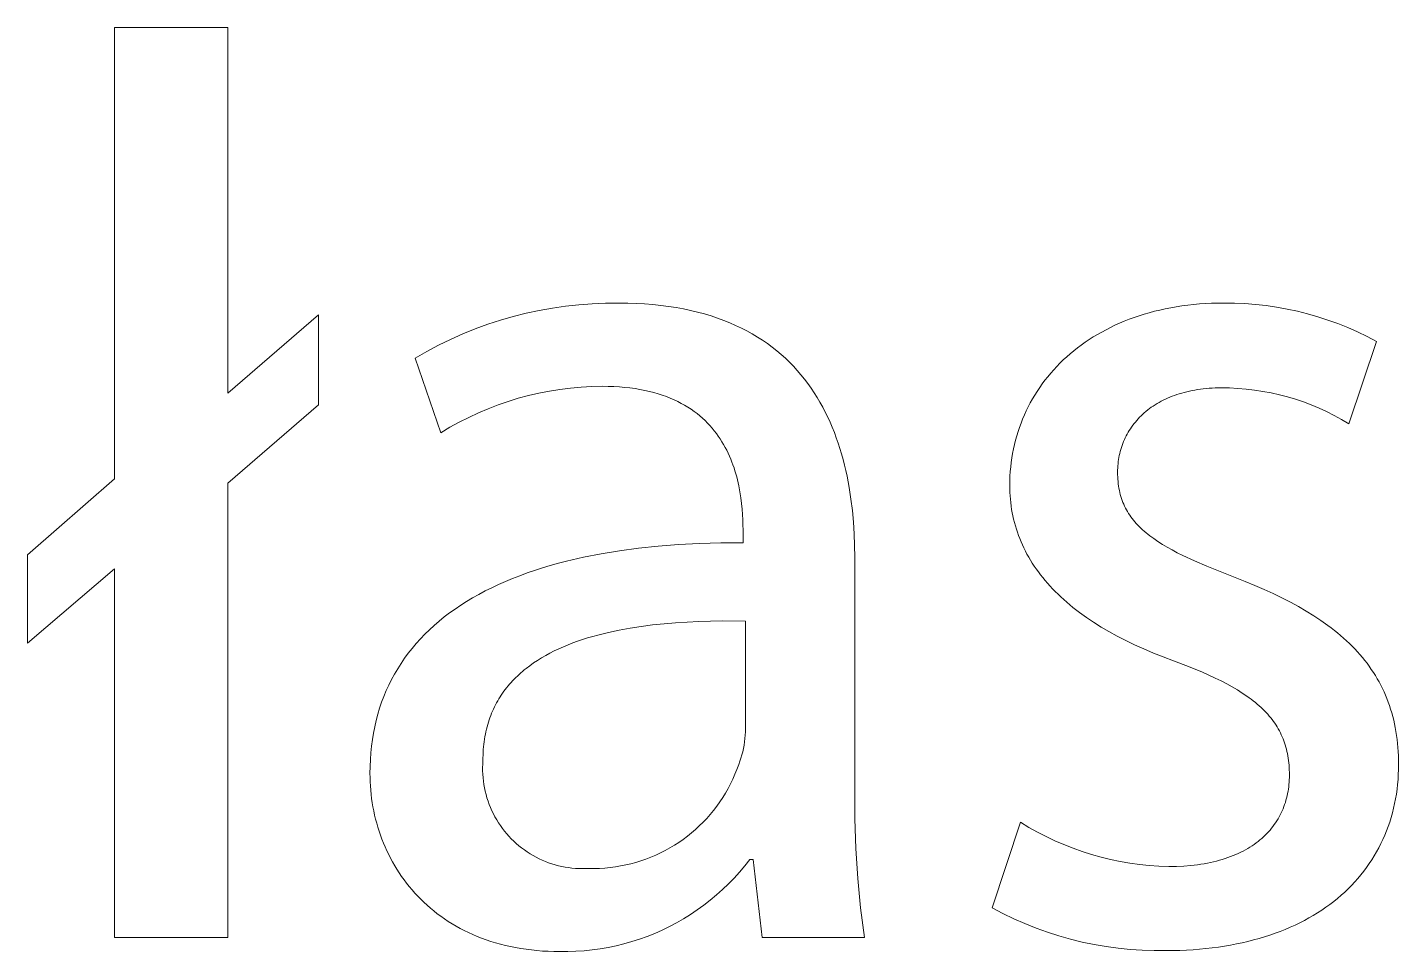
# Model space of a CAD drawing. Header units: millimetres. Extents: x -962 to 3068, y -237 to 2578.
# Drawn here: x 2432.12 to 2475.28, y -170.23 to -141.14 of the extents above; entities that cross this region are included whole.
import ezdxf

# ---------------------------------------------------------------- set-up
doc = ezdxf.new("R2010")
doc.units = ezdxf.units.MM
doc.header["$MEASUREMENT"] = 0
doc.layers.add('Domyślny', color=7, linetype='Continuous', true_color=0x000000)

msp = doc.modelspace()

# ---------------------------------------------------------------- linework, layer by layer
at = {"layer": 'Domyślny', "color": 18, "lineweight": 15, "true_color": 0x000000}
for p, q in [((2434.854, -155.349), (2434.854, -141.136)), ((2434.854, -141.136), (2438.424, -141.136)), ((2438.424, -141.136), (2438.424, -152.651)), ((2438.424, -152.651), (2441.282, -150.182)), ((2441.282, -150.182), (2441.282, -153.014)), ((2447.408, -150.235), (2447.816, -150.133)), ((2447.816, -150.133), (2448.227, -150.044)), ((2448.227, -150.044), (2448.641, -149.97)), ((2448.641, -149.97), (2449.057, -149.911)), ((2449.057, -149.911), (2449.475, -149.865)), ((2449.475, -149.865), (2449.895, -149.835)), ((2449.895, -149.835), (2450.315, -149.819)), ((2450.315, -149.819), (2450.736, -149.817)), ((2450.736, -149.817), (2451.012, -149.82)), ((2451.012, -149.82), (2451.281, -149.829)), ((2451.281, -149.829), (2451.545, -149.843)), ((2451.545, -149.843), (2451.801, -149.864)), ((2451.801, -149.864), (2452.052, -149.89)), ((2452.052, -149.89), (2452.296, -149.921)), ((2452.296, -149.921), (2452.534, -149.958)), ((2452.534, -149.958), (2452.766, -150)), ((2452.766, -150), (2452.991, -150.047)), ((2452.991, -150.047), (2453.211, -150.1)), ((2453.211, -150.1), (2453.425, -150.157)), ((2453.425, -150.157), (2453.634, -150.219)), ((2467.106, -150.215), (2467.266, -150.165)), ((2467.266, -150.165), (2467.428, -150.118)), ((2467.428, -150.118), (2467.593, -150.074)), ((2467.593, -150.074), (2467.76, -150.033)), ((2467.76, -150.033), (2467.931, -149.996)), ((2467.931, -149.996), (2468.103, -149.962)), ((2468.103, -149.962), (2468.279, -149.931)), ((2468.279, -149.931), (2468.457, -149.904)), ((2468.457, -149.904), (2468.638, -149.88)), ((2468.638, -149.88), (2468.821, -149.86)), ((2468.821, -149.86), (2469.006, -149.843)), ((2469.006, -149.843), (2469.195, -149.83)), ((2469.195, -149.83), (2469.385, -149.82)), ((2469.385, -149.82), (2469.579, -149.815)), ((2469.579, -149.815), (2469.774, -149.813)), ((2469.774, -149.813), (2470.108, -149.816)), ((2470.108, -149.816), (2470.442, -149.831)), ((2470.442, -149.831), (2470.774, -149.857)), ((2470.774, -149.857), (2471.106, -149.894)), ((2471.106, -149.894), (2471.437, -149.942)), ((2471.437, -149.942), (2471.765, -150.001)), ((2471.765, -150.001), (2472.091, -150.072)), ((2472.091, -150.072), (2472.415, -150.153)), ((2472.415, -150.153), (2472.736, -150.245)), ((2445.819, -150.785), (2446.209, -150.627)), ((2446.209, -150.627), (2446.604, -150.482)), ((2446.604, -150.482), (2447.004, -150.352)), ((2447.004, -150.352), (2447.408, -150.235)), ((2453.634, -150.219), (2453.836, -150.286)), ((2453.836, -150.286), (2454.033, -150.358)), ((2454.033, -150.358), (2454.224, -150.435)), ((2454.224, -150.435), (2454.409, -150.516)), ((2454.409, -150.516), (2454.59, -150.601)), ((2454.59, -150.601), (2454.764, -150.691)), ((2466.068, -150.652), (2466.208, -150.581)), ((2466.208, -150.581), (2466.35, -150.513)), ((2466.35, -150.513), (2466.496, -150.447)), ((2466.496, -150.447), (2466.644, -150.385)), ((2466.644, -150.385), (2466.796, -150.325)), ((2466.796, -150.325), (2466.95, -150.269)), ((2466.95, -150.269), (2467.106, -150.215)), ((2472.736, -150.245), (2473.053, -150.348)), ((2473.053, -150.348), (2473.367, -150.462)), ((2473.367, -150.462), (2473.677, -150.586)), ((2473.677, -150.586), (2473.983, -150.721)), ((2445.057, -151.14), (2445.435, -150.956)), ((2445.435, -150.956), (2445.819, -150.785)), ((2454.764, -150.691), (2454.934, -150.785)), ((2454.934, -150.785), (2455.098, -150.883)), ((2455.098, -150.883), (2455.257, -150.985)), ((2455.257, -150.985), (2455.41, -151.091)), ((2465.29, -151.135), (2465.412, -151.048)), ((2465.412, -151.048), (2465.537, -150.963)), ((2465.537, -150.963), (2465.666, -150.882)), ((2465.666, -150.882), (2465.797, -150.802)), ((2465.797, -150.802), (2465.931, -150.726)), ((2465.931, -150.726), (2466.068, -150.652)), ((2474.579, -151.021), (2473.707, -153.611)), ((2473.983, -150.721), (2474.283, -150.866)), ((2474.283, -150.866), (2474.579, -151.021)), ((2444.321, -151.548), (2444.685, -151.338)), ((2444.685, -151.338), (2445.057, -151.14)), ((2455.41, -151.091), (2455.559, -151.201)), ((2455.559, -151.201), (2455.703, -151.314)), ((2455.703, -151.314), (2455.842, -151.432)), ((2455.842, -151.432), (2455.976, -151.553)), ((2464.831, -151.507), (2464.941, -151.411)), ((2464.941, -151.411), (2465.054, -151.316)), ((2465.054, -151.316), (2465.17, -151.224)), ((2465.17, -151.224), (2465.29, -151.135)), ((2445.126, -153.897), (2444.321, -151.548)), ((2455.976, -151.553), (2456.105, -151.677)), ((2456.105, -151.677), (2456.229, -151.805)), ((2456.229, -151.805), (2456.349, -151.935)), ((2464.326, -152.024), (2464.421, -151.916)), ((2464.421, -151.916), (2464.518, -151.811)), ((2464.518, -151.811), (2464.619, -151.707)), ((2464.619, -151.707), (2464.723, -151.606)), ((2464.723, -151.606), (2464.831, -151.507)), ((2456.349, -151.935), (2456.464, -152.069)), ((2456.464, -152.069), (2456.575, -152.207)), ((2456.575, -152.207), (2456.681, -152.347)), ((2456.681, -152.347), (2456.783, -152.49)), ((2464.061, -152.359), (2464.146, -152.246)), ((2464.146, -152.246), (2464.235, -152.134)), ((2464.235, -152.134), (2464.326, -152.024)), ((2447.891, -152.726), (2447.568, -152.813)), ((2448.218, -152.65), (2447.891, -152.726)), ((2448.546, -152.585), (2448.218, -152.65)), ((2448.877, -152.532), (2448.546, -152.585)), ((2449.21, -152.49), (2448.877, -152.532)), ((2449.543, -152.46), (2449.21, -152.49)), ((2449.878, -152.441), (2449.543, -152.46)), ((2450.213, -152.434), (2449.878, -152.441)), ((2450.397, -152.436), (2450.213, -152.434)), ((2450.576, -152.442), (2450.397, -152.436)), ((2450.75, -152.453), (2450.576, -152.442)), ((2450.919, -152.467), (2450.75, -152.453)), ((2451.083, -152.485), (2450.919, -152.467)), ((2451.243, -152.507), (2451.083, -152.485)), ((2451.397, -152.533), (2451.243, -152.507)), ((2451.547, -152.562), (2451.397, -152.533)), ((2451.693, -152.595), (2451.547, -152.562)), ((2451.833, -152.631), (2451.693, -152.595)), ((2451.97, -152.671), (2451.833, -152.631)), ((2452.101, -152.713), (2451.97, -152.671)), ((2452.229, -152.759), (2452.101, -152.713)), ((2452.352, -152.808), (2452.229, -152.759)), ((2456.783, -152.49), (2456.881, -152.635)), ((2456.881, -152.635), (2456.974, -152.784)), ((2456.974, -152.784), (2457.064, -152.935)), ((2463.754, -152.833), (2463.826, -152.712)), ((2463.826, -152.712), (2463.901, -152.593)), ((2463.901, -152.593), (2463.98, -152.475)), ((2463.98, -152.475), (2464.061, -152.359)), ((2468.074, -152.778), (2468.004, -152.808)), ((2468.147, -152.749), (2468.074, -152.778)), ((2468.22, -152.721), (2468.147, -152.749)), ((2468.295, -152.695), (2468.22, -152.721)), ((2468.372, -152.67), (2468.295, -152.695)), ((2468.45, -152.647), (2468.372, -152.67)), ((2468.53, -152.625), (2468.45, -152.647)), ((2468.61, -152.605), (2468.53, -152.625)), ((2468.693, -152.586), (2468.61, -152.605)), ((2468.777, -152.568), (2468.693, -152.586)), ((2468.862, -152.553), (2468.777, -152.568)), ((2468.949, -152.538), (2468.862, -152.553)), ((2469.037, -152.526), (2468.949, -152.538)), ((2469.127, -152.515), (2469.037, -152.526)), ((2469.218, -152.505), (2469.127, -152.515)), ((2469.31, -152.497), (2469.218, -152.505)), ((2469.404, -152.491), (2469.31, -152.497)), ((2469.499, -152.487), (2469.404, -152.491)), ((2469.596, -152.484), (2469.499, -152.487)), ((2469.694, -152.484), (2469.596, -152.484)), ((2469.958, -152.487), (2469.694, -152.484)), ((2470.221, -152.5), (2469.958, -152.487)), ((2470.484, -152.522), (2470.221, -152.5)), ((2470.746, -152.553), (2470.484, -152.522)), ((2471.007, -152.593), (2470.746, -152.553)), ((2471.266, -152.642), (2471.007, -152.593)), ((2471.524, -152.7), (2471.266, -152.642)), ((2471.779, -152.767), (2471.524, -152.7)), ((2472.032, -152.843), (2471.779, -152.767)), ((2441.282, -153.014), (2438.424, -155.483)), ((2446.618, -153.14), (2446.31, -153.271)), ((2446.931, -153.02), (2446.618, -153.14)), ((2447.248, -152.911), (2446.931, -153.02)), ((2447.568, -152.813), (2447.248, -152.911)), ((2452.471, -152.86), (2452.352, -152.808)), ((2452.586, -152.914), (2452.471, -152.86)), ((2452.697, -152.971), (2452.586, -152.914)), ((2452.804, -153.031), (2452.697, -152.971)), ((2452.907, -153.094), (2452.804, -153.031)), ((2453.006, -153.159), (2452.907, -153.094)), ((2453.101, -153.226), (2453.006, -153.159)), ((2457.064, -152.935), (2457.149, -153.088)), ((2457.149, -153.088), (2457.23, -153.244)), ((2463.499, -153.335), (2463.558, -153.207)), ((2463.558, -153.207), (2463.62, -153.081)), ((2463.62, -153.081), (2463.685, -152.956)), ((2463.685, -152.956), (2463.754, -152.833)), ((2467.38, -153.18), (2467.326, -153.224)), ((2467.435, -153.138), (2467.38, -153.18)), ((2467.492, -153.096), (2467.435, -153.138)), ((2467.551, -153.056), (2467.492, -153.096)), ((2467.611, -153.017), (2467.551, -153.056)), ((2467.673, -152.979), (2467.611, -153.017)), ((2467.736, -152.942), (2467.673, -152.979)), ((2467.801, -152.907), (2467.736, -152.942)), ((2467.867, -152.873), (2467.801, -152.907)), ((2467.935, -152.84), (2467.867, -152.873)), ((2468.004, -152.808), (2467.935, -152.84)), ((2472.282, -152.927), (2472.032, -152.843)), ((2472.529, -153.02), (2472.282, -152.927)), ((2472.772, -153.122), (2472.529, -153.02)), ((2473.012, -153.232), (2472.772, -153.122)), ((2445.707, -153.563), (2445.414, -153.725)), ((2446.006, -153.412), (2445.707, -153.563)), ((2446.31, -153.271), (2446.006, -153.412)), ((2453.193, -153.295), (2453.101, -153.226)), ((2453.281, -153.367), (2453.193, -153.295)), ((2453.365, -153.44), (2453.281, -153.367)), ((2453.446, -153.516), (2453.365, -153.44)), ((2453.524, -153.593), (2453.446, -153.516)), ((2453.598, -153.672), (2453.524, -153.593)), ((2457.23, -153.244), (2457.307, -153.402)), ((2457.307, -153.402), (2457.38, -153.563)), ((2457.38, -153.563), (2457.45, -153.725)), ((2463.344, -153.727), (2463.392, -153.595)), ((2463.392, -153.595), (2463.444, -153.464)), ((2463.444, -153.464), (2463.499, -153.335)), ((2466.949, -153.61), (2466.909, -153.663)), ((2466.991, -153.559), (2466.949, -153.61)), ((2467.034, -153.508), (2466.991, -153.559)), ((2467.079, -153.458), (2467.034, -153.508)), ((2467.125, -153.409), (2467.079, -153.458)), ((2467.173, -153.361), (2467.125, -153.409)), ((2467.222, -153.315), (2467.173, -153.361)), ((2467.273, -153.269), (2467.222, -153.315)), ((2467.326, -153.224), (2467.273, -153.269)), ((2473.248, -153.35), (2473.012, -153.232)), ((2473.479, -153.477), (2473.248, -153.35)), ((2473.707, -153.611), (2473.479, -153.477)), ((2445.414, -153.725), (2445.126, -153.897)), ((2453.669, -153.753), (2453.598, -153.672)), ((2453.737, -153.836), (2453.669, -153.753)), ((2453.802, -153.92), (2453.737, -153.836)), ((2453.863, -154.005), (2453.802, -153.92)), ((2453.922, -154.091), (2453.863, -154.005)), ((2457.45, -153.725), (2457.516, -153.889)), ((2457.516, -153.889), (2457.578, -154.056)), ((2457.578, -154.056), (2457.636, -154.224)), ((2463.22, -154.132), (2463.258, -153.996)), ((2463.258, -153.996), (2463.299, -153.861)), ((2463.299, -153.861), (2463.344, -153.727)), ((2466.673, -154.055), (2466.646, -154.114)), ((2466.702, -153.997), (2466.673, -154.055)), ((2466.733, -153.939), (2466.702, -153.997)), ((2466.765, -153.882), (2466.733, -153.939)), ((2466.798, -153.826), (2466.765, -153.882)), ((2466.834, -153.771), (2466.798, -153.826)), ((2466.87, -153.717), (2466.834, -153.771)), ((2466.909, -153.663), (2466.87, -153.717)), ((2453.977, -154.179), (2453.922, -154.091)), ((2454.03, -154.268), (2453.977, -154.179)), ((2454.08, -154.358), (2454.03, -154.268)), ((2454.127, -154.448), (2454.08, -154.358)), ((2454.172, -154.54), (2454.127, -154.448)), ((2457.636, -154.224), (2457.691, -154.394)), ((2457.691, -154.394), (2457.743, -154.565)), ((2463.127, -154.548), (2463.154, -154.408)), ((2463.154, -154.408), (2463.185, -154.27)), ((2463.185, -154.27), (2463.22, -154.132)), ((2466.516, -154.483), (2466.501, -154.546)), ((2466.534, -154.42), (2466.516, -154.483)), ((2466.553, -154.357), (2466.534, -154.42)), ((2466.574, -154.296), (2466.553, -154.357)), ((2466.596, -154.234), (2466.574, -154.296)), ((2466.62, -154.174), (2466.596, -154.234)), ((2466.646, -154.114), (2466.62, -154.174)), ((2454.214, -154.632), (2454.172, -154.54)), ((2454.254, -154.725), (2454.214, -154.632)), ((2454.291, -154.818), (2454.254, -154.725)), ((2454.326, -154.912), (2454.291, -154.818)), ((2454.358, -155.006), (2454.326, -154.912)), ((2457.743, -154.565), (2457.791, -154.738)), ((2457.791, -154.738), (2457.836, -154.913)), ((2457.836, -154.913), (2457.877, -155.088)), ((2463.067, -154.975), (2463.083, -154.832)), ((2463.083, -154.832), (2463.103, -154.69)), ((2463.103, -154.69), (2463.127, -154.548)), ((2466.44, -154.939), (2466.436, -155.006)), ((2466.446, -154.872), (2466.44, -154.939)), ((2466.454, -154.806), (2466.446, -154.872)), ((2466.463, -154.74), (2466.454, -154.806)), ((2466.474, -154.675), (2466.463, -154.74)), ((2466.486, -154.611), (2466.474, -154.675)), ((2466.501, -154.546), (2466.486, -154.611)), ((2432.116, -157.738), (2434.854, -155.349)), ((2454.389, -155.1), (2454.358, -155.006)), ((2454.417, -155.194), (2454.389, -155.1)), ((2454.443, -155.288), (2454.417, -155.194)), ((2454.467, -155.383), (2454.443, -155.288)), ((2457.877, -155.088), (2457.916, -155.265)), ((2457.916, -155.265), (2457.951, -155.443)), ((2463.039, -155.41), (2463.045, -155.264)), ((2463.045, -155.264), (2463.054, -155.119)), ((2463.054, -155.119), (2463.067, -154.975)), ((2466.436, -155.006), (2466.433, -155.073)), ((2466.433, -155.073), (2466.433, -155.141)), ((2466.433, -155.141), (2466.433, -155.216)), ((2466.433, -155.216), (2466.436, -155.29)), ((2466.436, -155.29), (2466.44, -155.363)), ((2466.44, -155.363), (2466.446, -155.435)), ((2438.424, -155.483), (2438.424, -169.789)), ((2454.489, -155.477), (2454.467, -155.383)), ((2454.51, -155.571), (2454.489, -155.477)), ((2454.545, -155.757), (2454.51, -155.571)), ((2454.574, -155.941), (2454.545, -155.757)), ((2457.951, -155.443), (2457.983, -155.622)), ((2457.983, -155.622), (2458.039, -155.983)), ((2463.037, -155.557), (2463.039, -155.41)), ((2463.038, -155.666), (2463.037, -155.557)), ((2463.042, -155.775), (2463.038, -155.666)), ((2463.048, -155.883), (2463.042, -155.775)), ((2466.446, -155.435), (2466.454, -155.506)), ((2466.454, -155.506), (2466.463, -155.575)), ((2466.463, -155.575), (2466.474, -155.643)), ((2466.474, -155.643), (2466.487, -155.71)), ((2466.487, -155.71), (2466.502, -155.776)), ((2466.502, -155.776), (2466.518, -155.841)), ((2454.597, -156.122), (2454.574, -155.941)), ((2454.615, -156.3), (2454.597, -156.122)), ((2458.039, -155.983), (2458.083, -156.347)), ((2463.057, -155.99), (2463.048, -155.883)), ((2463.068, -156.097), (2463.057, -155.99)), ((2463.081, -156.203), (2463.068, -156.097)), ((2463.097, -156.308), (2463.081, -156.203)), ((2466.518, -155.841), (2466.536, -155.904)), ((2466.536, -155.904), (2466.556, -155.967)), ((2466.556, -155.967), (2466.578, -156.029)), ((2466.578, -156.029), (2466.601, -156.089)), ((2466.601, -156.089), (2466.626, -156.149)), ((2466.626, -156.149), (2466.653, -156.208)), ((2466.653, -156.208), (2466.681, -156.266)), ((2454.627, -156.473), (2454.615, -156.3)), ((2454.635, -156.64), (2454.627, -156.473)), ((2454.64, -156.802), (2454.635, -156.64)), ((2458.083, -156.347), (2458.116, -156.713)), ((2463.116, -156.413), (2463.097, -156.308)), ((2463.136, -156.517), (2463.116, -156.413)), ((2463.16, -156.621), (2463.136, -156.517)), ((2463.186, -156.724), (2463.16, -156.621)), ((2466.681, -156.266), (2466.712, -156.323)), ((2466.712, -156.323), (2466.744, -156.379)), ((2466.744, -156.379), (2466.778, -156.435)), ((2466.778, -156.435), (2466.814, -156.489)), ((2466.814, -156.489), (2466.852, -156.543)), ((2466.852, -156.543), (2466.891, -156.596)), ((2466.891, -156.596), (2466.932, -156.649)), ((2466.932, -156.649), (2466.975, -156.7)), ((2454.641, -156.957), (2454.64, -156.802)), ((2454.641, -157.359), (2454.641, -156.957)), ((2458.116, -156.713), (2458.14, -157.08)), ((2458.14, -157.08), (2458.153, -157.448)), ((2463.214, -156.826), (2463.186, -156.724)), ((2463.245, -156.928), (2463.214, -156.826)), ((2463.278, -157.029), (2463.245, -156.928)), ((2463.314, -157.129), (2463.278, -157.029)), ((2466.975, -156.7), (2467.02, -156.751)), ((2467.02, -156.751), (2467.067, -156.802)), ((2467.067, -156.802), (2467.116, -156.851)), ((2467.116, -156.851), (2467.166, -156.901)), ((2467.166, -156.901), (2467.218, -156.949)), ((2467.218, -156.949), (2467.272, -156.997)), ((2467.272, -156.997), (2467.328, -157.045)), ((2467.328, -157.045), (2467.386, -157.092)), ((2467.386, -157.092), (2467.446, -157.139)), ((2450.757, -157.611), (2451.354, -157.531)), ((2451.354, -157.531), (2451.971, -157.466)), ((2451.971, -157.466), (2452.609, -157.417)), ((2452.609, -157.417), (2453.267, -157.382)), ((2453.267, -157.382), (2453.944, -157.363)), ((2453.944, -157.363), (2454.641, -157.359)), ((2458.153, -157.448), (2458.158, -157.816)), ((2463.352, -157.228), (2463.314, -157.129)), ((2463.393, -157.327), (2463.352, -157.228)), ((2463.436, -157.425), (2463.393, -157.327)), ((2463.481, -157.523), (2463.436, -157.425)), ((2463.53, -157.62), (2463.481, -157.523)), ((2467.446, -157.139), (2467.508, -157.185)), ((2467.508, -157.185), (2467.571, -157.231)), ((2467.571, -157.231), (2467.704, -157.321)), ((2467.704, -157.321), (2467.844, -157.41)), ((2467.844, -157.41), (2467.992, -157.499)), ((2467.992, -157.499), (2468.148, -157.586)), ((2432.116, -160.516), (2432.116, -157.738)), ((2448.83, -158.006), (2449.09, -157.938)), ((2449.09, -157.938), (2449.625, -157.814)), ((2449.625, -157.814), (2450.18, -157.705)), ((2450.18, -157.705), (2450.757, -157.611)), ((2458.158, -157.816), (2458.158, -165.116)), ((2463.58, -157.716), (2463.53, -157.62)), ((2463.634, -157.811), (2463.58, -157.716)), ((2463.689, -157.905), (2463.634, -157.811)), ((2463.748, -157.999), (2463.689, -157.905)), ((2468.148, -157.586), (2468.311, -157.672)), ((2468.311, -157.672), (2468.482, -157.758)), ((2468.482, -157.758), (2468.848, -157.93)), ((2468.848, -157.93), (2469.245, -158.102)), ((2434.854, -158.181), (2432.116, -160.516)), ((2434.854, -169.789), (2434.854, -158.181)), ((2447.384, -158.486), (2447.611, -158.397)), ((2447.611, -158.397), (2447.844, -158.311)), ((2447.844, -158.311), (2448.083, -158.23)), ((2448.083, -158.23), (2448.327, -158.151)), ((2448.327, -158.151), (2448.576, -158.077)), ((2448.576, -158.077), (2448.83, -158.006)), ((2463.809, -158.092), (2463.748, -157.999)), ((2463.872, -158.185), (2463.809, -158.092)), ((2463.938, -158.276), (2463.872, -158.185)), ((2464.006, -158.367), (2463.938, -158.276)), ((2464.077, -158.457), (2464.006, -158.367)), ((2469.245, -158.102), (2470.137, -158.456)), ((2446.527, -158.877), (2446.733, -158.774)), ((2446.733, -158.774), (2446.944, -158.675)), ((2446.944, -158.675), (2447.161, -158.578)), ((2447.161, -158.578), (2447.384, -158.486)), ((2464.151, -158.546), (2464.077, -158.457)), ((2464.227, -158.635), (2464.151, -158.546)), ((2464.305, -158.722), (2464.227, -158.635)), ((2464.387, -158.809), (2464.305, -158.722)), ((2464.47, -158.895), (2464.387, -158.809)), ((2470.137, -158.456), (2470.45, -158.578)), ((2470.45, -158.578), (2470.754, -158.702)), ((2470.754, -158.702), (2471.048, -158.829)), ((2471.048, -158.829), (2471.332, -158.959)), ((2445.757, -159.325), (2445.941, -159.208)), ((2445.941, -159.208), (2446.131, -159.094)), ((2446.131, -159.094), (2446.326, -158.984)), ((2446.326, -158.984), (2446.527, -158.877)), ((2464.557, -158.981), (2464.47, -158.895)), ((2464.646, -159.065), (2464.557, -158.981)), ((2464.737, -159.149), (2464.646, -159.065)), ((2464.831, -159.232), (2464.737, -159.149)), ((2464.928, -159.314), (2464.831, -159.232)), ((2471.332, -158.959), (2471.607, -159.092)), ((2471.607, -159.092), (2471.872, -159.228)), ((2471.872, -159.228), (2472.127, -159.367)), ((2445.238, -159.697), (2445.406, -159.57)), ((2445.406, -159.57), (2445.579, -159.446)), ((2445.579, -159.446), (2445.757, -159.325)), ((2465.027, -159.395), (2464.928, -159.314)), ((2465.233, -159.554), (2465.027, -159.395)), ((2465.449, -159.711), (2465.233, -159.554)), ((2472.127, -159.367), (2472.372, -159.51)), ((2472.372, -159.51), (2472.608, -159.656)), ((2472.608, -159.656), (2472.833, -159.806)), ((2444.625, -160.242), (2444.77, -160.101)), ((2444.77, -160.101), (2444.921, -159.963)), ((2444.921, -159.963), (2445.077, -159.828)), ((2445.077, -159.828), (2445.238, -159.697)), ((2450.74, -160.112), (2450.402, -160.184)), ((2451.086, -160.049), (2450.74, -160.112)), ((2451.437, -159.994), (2451.086, -160.049)), ((2451.794, -159.948), (2451.437, -159.994)), ((2452.155, -159.91), (2451.794, -159.948)), ((2452.519, -159.879), (2452.155, -159.91)), ((2452.885, -159.856), (2452.519, -159.879)), ((2453.253, -159.839), (2452.885, -159.856)), ((2453.99, -159.823), (2453.253, -159.839)), ((2454.722, -159.829), (2453.99, -159.823)), ((2454.722, -163.211), (2454.722, -159.829)), ((2465.676, -159.864), (2465.449, -159.711)), ((2465.913, -160.013), (2465.676, -159.864)), ((2466.161, -160.158), (2465.913, -160.013)), ((2472.833, -159.806), (2473.049, -159.96)), ((2473.049, -159.96), (2473.153, -160.038)), ((2473.153, -160.038), (2473.255, -160.117)), ((2473.255, -160.117), (2473.354, -160.198)), ((2444.225, -160.686), (2444.353, -160.534)), ((2444.353, -160.534), (2444.486, -160.386)), ((2444.486, -160.386), (2444.625, -160.242)), ((2449.284, -160.515), (2449.134, -160.574)), ((2449.436, -160.46), (2449.284, -160.515)), ((2449.591, -160.408), (2449.436, -160.46)), ((2449.749, -160.358), (2449.591, -160.408)), ((2449.909, -160.311), (2449.749, -160.358)), ((2450.071, -160.266), (2449.909, -160.311)), ((2450.402, -160.184), (2450.071, -160.266)), ((2466.419, -160.3), (2466.161, -160.158)), ((2466.688, -160.439), (2466.419, -160.3)), ((2466.967, -160.573), (2466.688, -160.439)), ((2473.354, -160.198), (2473.451, -160.279)), ((2473.451, -160.279), (2473.546, -160.362)), ((2473.546, -160.362), (2473.637, -160.445)), ((2473.637, -160.445), (2473.727, -160.53)), ((2473.727, -160.53), (2473.814, -160.616)), ((2443.987, -160.998), (2444.103, -160.84)), ((2444.103, -160.84), (2444.225, -160.686)), ((2448.299, -160.983), (2448.172, -161.062)), ((2448.43, -160.907), (2448.299, -160.983)), ((2448.565, -160.835), (2448.43, -160.907)), ((2448.702, -160.765), (2448.565, -160.835)), ((2448.843, -160.698), (2448.702, -160.765)), ((2448.987, -160.634), (2448.843, -160.698)), ((2449.134, -160.574), (2448.987, -160.634)), ((2467.257, -160.704), (2466.967, -160.573)), ((2467.558, -160.831), (2467.257, -160.704)), ((2467.869, -160.954), (2467.558, -160.831)), ((2468.191, -161.073), (2467.869, -160.954)), ((2473.814, -160.616), (2473.898, -160.703)), ((2473.898, -160.703), (2473.98, -160.791)), ((2473.98, -160.791), (2474.059, -160.88)), ((2474.059, -160.88), (2474.136, -160.971)), ((2474.136, -160.971), (2474.211, -161.062)), ((2443.673, -161.492), (2443.771, -161.324)), ((2443.771, -161.324), (2443.876, -161.16)), ((2443.876, -161.16), (2443.987, -160.998)), ((2447.699, -161.411), (2447.645, -161.458)), ((2447.755, -161.364), (2447.699, -161.411)), ((2447.812, -161.318), (2447.755, -161.364)), ((2447.928, -161.23), (2447.812, -161.318)), ((2448.048, -161.144), (2447.928, -161.23)), ((2448.172, -161.062), (2448.048, -161.144)), ((2468.665, -161.254), (2468.191, -161.073)), ((2469.103, -161.435), (2468.665, -161.254)), ((2474.211, -161.062), (2474.283, -161.155)), ((2474.283, -161.155), (2474.352, -161.25)), ((2474.352, -161.25), (2474.419, -161.345)), ((2474.419, -161.345), (2474.484, -161.442)), ((2443.411, -162.016), (2443.492, -161.838)), ((2443.492, -161.838), (2443.58, -161.664)), ((2443.58, -161.664), (2443.673, -161.492)), ((2447.292, -161.814), (2447.246, -161.868)), ((2447.339, -161.76), (2447.292, -161.814)), ((2447.387, -161.708), (2447.339, -161.76)), ((2447.437, -161.656), (2447.387, -161.708)), ((2447.487, -161.605), (2447.437, -161.656)), ((2447.538, -161.555), (2447.487, -161.605)), ((2447.591, -161.506), (2447.538, -161.555)), ((2447.645, -161.458), (2447.591, -161.506)), ((2469.308, -161.527), (2469.103, -161.435)), ((2469.504, -161.619), (2469.308, -161.527)), ((2469.692, -161.711), (2469.504, -161.619)), ((2469.871, -161.805), (2469.692, -161.711)), ((2470.041, -161.899), (2469.871, -161.805)), ((2474.484, -161.442), (2474.546, -161.54)), ((2474.546, -161.54), (2474.605, -161.639)), ((2474.605, -161.639), (2474.662, -161.74)), ((2474.662, -161.74), (2474.717, -161.842)), ((2474.717, -161.842), (2474.769, -161.946)), ((2443.266, -162.381), (2443.336, -162.197)), ((2443.336, -162.197), (2443.411, -162.016)), ((2446.957, -162.275), (2446.921, -162.337)), ((2446.995, -162.214), (2446.957, -162.275)), ((2447.033, -162.154), (2446.995, -162.214)), ((2447.074, -162.095), (2447.033, -162.154)), ((2447.115, -162.037), (2447.074, -162.095)), ((2447.157, -161.98), (2447.115, -162.037)), ((2447.201, -161.924), (2447.157, -161.98)), ((2447.246, -161.868), (2447.201, -161.924)), ((2470.203, -161.995), (2470.041, -161.899)), ((2470.356, -162.091), (2470.203, -161.995)), ((2470.502, -162.19), (2470.356, -162.091)), ((2470.571, -162.239), (2470.502, -162.19)), ((2470.639, -162.289), (2470.571, -162.239)), ((2474.769, -161.946), (2474.818, -162.05)), ((2474.818, -162.05), (2474.865, -162.157)), ((2474.865, -162.157), (2474.909, -162.265)), ((2474.909, -162.265), (2474.951, -162.374)), ((2443.145, -162.76), (2443.203, -162.569)), ((2443.203, -162.569), (2443.266, -162.381)), ((2446.758, -162.661), (2446.729, -162.729)), ((2446.788, -162.594), (2446.758, -162.661)), ((2446.819, -162.529), (2446.788, -162.594)), ((2446.851, -162.464), (2446.819, -162.529)), ((2446.885, -162.4), (2446.851, -162.464)), ((2446.921, -162.337), (2446.885, -162.4)), ((2470.704, -162.34), (2470.639, -162.289)), ((2470.768, -162.391), (2470.704, -162.34)), ((2470.829, -162.442), (2470.768, -162.391)), ((2470.889, -162.494), (2470.829, -162.442)), ((2470.947, -162.546), (2470.889, -162.494)), ((2471.002, -162.599), (2470.947, -162.546)), ((2471.056, -162.653), (2471.002, -162.599)), ((2471.108, -162.707), (2471.056, -162.653)), ((2471.158, -162.761), (2471.108, -162.707)), ((2474.951, -162.374), (2474.991, -162.484)), ((2474.991, -162.484), (2475.027, -162.597)), ((2475.027, -162.597), (2475.062, -162.71)), ((2475.062, -162.71), (2475.093, -162.825)), ((2443.048, -163.151), (2443.094, -162.954)), ((2443.094, -162.954), (2443.145, -162.76)), ((2446.606, -163.084), (2446.585, -163.158)), ((2446.628, -163.011), (2446.606, -163.084)), ((2446.651, -162.939), (2446.628, -163.011)), ((2446.676, -162.868), (2446.651, -162.939)), ((2446.702, -162.798), (2446.676, -162.868)), ((2446.729, -162.729), (2446.702, -162.798)), ((2471.206, -162.816), (2471.158, -162.761)), ((2471.252, -162.872), (2471.206, -162.816)), ((2471.297, -162.928), (2471.252, -162.872)), ((2471.339, -162.985), (2471.297, -162.928)), ((2471.38, -163.043), (2471.339, -162.985)), ((2471.419, -163.101), (2471.38, -163.043)), ((2471.456, -163.16), (2471.419, -163.101)), ((2475.093, -162.825), (2475.123, -162.942)), ((2475.123, -162.942), (2475.149, -163.061)), ((2475.149, -163.061), (2475.174, -163.18)), ((2442.947, -163.762), (2442.975, -163.555)), ((2442.975, -163.555), (2443.008, -163.351)), ((2443.008, -163.351), (2443.048, -163.151)), ((2446.505, -163.543), (2446.493, -163.624)), ((2446.518, -163.464), (2446.505, -163.543)), ((2446.533, -163.386), (2446.518, -163.464)), ((2446.549, -163.309), (2446.533, -163.386)), ((2446.566, -163.233), (2446.549, -163.309)), ((2446.585, -163.158), (2446.566, -163.233)), ((2454.69, -163.629), (2454.703, -163.525)), ((2454.703, -163.525), (2454.712, -163.42)), ((2454.712, -163.42), (2454.719, -163.315)), ((2454.719, -163.315), (2454.722, -163.211)), ((2471.491, -163.22), (2471.456, -163.16)), ((2471.524, -163.281), (2471.491, -163.22)), ((2471.556, -163.342), (2471.524, -163.281)), ((2471.586, -163.404), (2471.556, -163.342)), ((2471.614, -163.466), (2471.586, -163.404)), ((2471.641, -163.53), (2471.614, -163.466)), ((2471.665, -163.594), (2471.641, -163.53)), ((2475.174, -163.18), (2475.195, -163.302)), ((2475.195, -163.302), (2475.214, -163.425)), ((2475.214, -163.425), (2475.231, -163.55)), ((2475.231, -163.55), (2475.245, -163.676)), ((2442.911, -164.184), (2442.926, -163.971)), ((2442.926, -163.971), (2442.947, -163.762)), ((2446.462, -163.956), (2446.458, -164.042)), ((2446.467, -163.871), (2446.462, -163.956)), ((2446.475, -163.788), (2446.467, -163.871)), ((2446.483, -163.705), (2446.475, -163.788)), ((2446.493, -163.624), (2446.483, -163.705)), ((2454.605, -164.039), (2454.631, -163.937)), ((2454.631, -163.937), (2454.654, -163.835)), ((2454.654, -163.835), (2454.673, -163.732)), ((2454.673, -163.732), (2454.69, -163.629)), ((2471.689, -163.659), (2471.665, -163.594)), ((2471.71, -163.726), (2471.689, -163.659)), ((2471.73, -163.792), (2471.71, -163.726)), ((2471.748, -163.86), (2471.73, -163.792)), ((2471.764, -163.929), (2471.748, -163.86)), ((2471.779, -163.998), (2471.764, -163.929)), ((2471.792, -164.069), (2471.779, -163.998)), ((2475.245, -163.676), (2475.256, -163.804)), ((2475.256, -163.804), (2475.265, -163.934)), ((2475.265, -163.934), (2475.272, -164.066)), ((2442.898, -164.62), (2442.901, -164.401)), ((2442.901, -164.401), (2442.911, -164.184)), ((2446.448, -164.325), (2446.445, -164.433)), ((2446.445, -164.433), (2446.445, -164.541)), ((2446.455, -164.217), (2446.448, -164.325)), ((2446.456, -164.129), (2446.455, -164.217)), ((2446.458, -164.042), (2446.456, -164.129)), ((2454.451, -164.494), (2454.507, -164.338)), ((2454.507, -164.338), (2454.543, -164.239)), ((2454.543, -164.239), (2454.575, -164.14)), ((2454.575, -164.14), (2454.605, -164.039)), ((2471.804, -164.141), (2471.792, -164.069)), ((2471.814, -164.213), (2471.804, -164.141)), ((2471.822, -164.287), (2471.814, -164.213)), ((2471.829, -164.361), (2471.822, -164.287)), ((2471.834, -164.437), (2471.829, -164.361)), ((2471.838, -164.513), (2471.834, -164.437)), ((2475.272, -164.066), (2475.276, -164.199)), ((2475.277, -164.334), (2475.275, -164.494)), ((2475.276, -164.199), (2475.277, -164.334)), ((2442.9, -164.752), (2442.898, -164.62)), ((2442.904, -164.885), (2442.9, -164.752)), ((2446.445, -164.541), (2446.449, -164.649)), ((2446.449, -164.649), (2446.457, -164.757)), ((2446.457, -164.757), (2446.469, -164.864)), ((2446.469, -164.864), (2446.484, -164.971)), ((2454.25, -164.949), (2454.322, -164.8)), ((2454.322, -164.8), (2454.389, -164.648)), ((2454.389, -164.648), (2454.451, -164.494)), ((2471.833, -164.894), (2471.838, -164.819)), ((2471.84, -164.591), (2471.838, -164.513)), ((2471.838, -164.819), (2471.84, -164.745)), ((2471.841, -164.669), (2471.84, -164.591)), ((2471.84, -164.745), (2471.841, -164.669)), ((2475.259, -164.81), (2475.246, -164.966)), ((2475.269, -164.653), (2475.259, -164.81)), ((2475.275, -164.494), (2475.269, -164.653)), ((2442.912, -165.017), (2442.904, -164.885)), ((2442.922, -165.149), (2442.912, -165.017)), ((2442.935, -165.281), (2442.922, -165.149)), ((2442.952, -165.413), (2442.935, -165.281)), ((2446.484, -164.971), (2446.503, -165.078)), ((2446.503, -165.078), (2446.526, -165.184)), ((2446.526, -165.184), (2446.552, -165.288)), ((2446.552, -165.288), (2446.582, -165.392)), ((2454.003, -165.382), (2454.091, -165.24)), ((2454.091, -165.24), (2454.173, -165.096)), ((2454.173, -165.096), (2454.25, -164.949)), ((2458.158, -165.116), (2458.159, -166.053)), ((2471.769, -165.326), (2471.784, -165.256)), ((2471.784, -165.256), (2471.798, -165.185)), ((2471.798, -165.185), (2471.809, -165.113)), ((2471.809, -165.113), (2471.819, -165.04)), ((2471.819, -165.04), (2471.827, -164.967)), ((2471.827, -164.967), (2471.833, -164.894)), ((2475.207, -165.273), (2475.181, -165.423)), ((2475.228, -165.12), (2475.207, -165.273)), ((2475.246, -164.966), (2475.228, -165.12)), ((2442.971, -165.543), (2442.952, -165.413)), ((2442.993, -165.674), (2442.971, -165.543)), ((2443.018, -165.804), (2442.993, -165.674)), ((2446.582, -165.392), (2446.615, -165.495)), ((2446.615, -165.495), (2446.652, -165.597)), ((2446.652, -165.597), (2446.692, -165.697)), ((2446.692, -165.697), (2446.736, -165.796)), ((2453.714, -165.786), (2453.815, -165.655)), ((2453.815, -165.655), (2453.912, -165.52)), ((2453.912, -165.52), (2454.003, -165.382)), ((2471.612, -165.8), (2471.64, -165.734)), ((2471.64, -165.734), (2471.666, -165.668)), ((2471.666, -165.668), (2471.69, -165.601)), ((2471.69, -165.601), (2471.713, -165.534)), ((2471.713, -165.534), (2471.733, -165.465)), ((2471.733, -165.465), (2471.752, -165.396)), ((2471.752, -165.396), (2471.769, -165.326)), ((2475.12, -165.72), (2475.083, -165.865)), ((2475.152, -165.572), (2475.12, -165.72)), ((2475.181, -165.423), (2475.152, -165.572)), ((2443.046, -165.933), (2443.018, -165.804)), ((2443.077, -166.061), (2443.046, -165.933)), ((2443.111, -166.189), (2443.077, -166.061)), ((2446.736, -165.796), (2446.783, -165.893)), ((2446.783, -165.893), (2446.833, -165.989)), ((2446.833, -165.989), (2446.887, -166.083)), ((2446.887, -166.083), (2446.944, -166.174)), ((2453.266, -166.276), (2453.385, -166.159)), ((2453.385, -166.159), (2453.499, -166.039)), ((2453.499, -166.039), (2453.608, -165.914)), ((2453.608, -165.914), (2453.714, -165.786)), ((2458.159, -166.053), (2458.19, -166.99)), ((2462.487, -168.857), (2463.373, -166.159)), ((2463.373, -166.159), (2463.637, -166.319)), ((2471.406, -166.173), (2471.445, -166.113)), ((2471.445, -166.113), (2471.482, -166.052)), ((2471.482, -166.052), (2471.517, -165.99)), ((2471.517, -165.99), (2471.551, -165.928)), ((2471.551, -165.928), (2471.582, -165.864)), ((2471.582, -165.864), (2471.612, -165.8)), ((2474.999, -166.151), (2474.951, -166.291)), ((2475.043, -166.009), (2474.999, -166.151)), ((2475.083, -165.865), (2475.043, -166.009)), ((2443.148, -166.316), (2443.111, -166.189)), ((2443.188, -166.442), (2443.148, -166.316)), ((2443.231, -166.567), (2443.188, -166.442)), ((2443.277, -166.691), (2443.231, -166.567)), ((2446.944, -166.174), (2447.004, -166.264)), ((2447.004, -166.264), (2447.067, -166.352)), ((2447.067, -166.352), (2447.133, -166.438)), ((2447.133, -166.438), (2447.202, -166.521)), ((2447.202, -166.521), (2447.274, -166.602)), ((2452.889, -166.6), (2453.019, -166.496)), ((2453.019, -166.496), (2453.144, -166.388)), ((2453.144, -166.388), (2453.266, -166.276)), ((2463.637, -166.319), (2463.906, -166.469)), ((2463.906, -166.469), (2464.18, -166.61)), ((2471.027, -166.616), (2471.081, -166.565)), ((2471.081, -166.565), (2471.133, -166.512)), ((2471.133, -166.512), (2471.183, -166.458)), ((2471.183, -166.458), (2471.231, -166.403)), ((2471.231, -166.403), (2471.278, -166.347)), ((2471.278, -166.347), (2471.322, -166.29)), ((2471.322, -166.29), (2471.365, -166.232)), ((2471.365, -166.232), (2471.406, -166.173)), ((2474.844, -166.565), (2474.785, -166.7)), ((2474.899, -166.429), (2474.844, -166.565)), ((2474.951, -166.291), (2474.899, -166.429)), ((2443.325, -166.814), (2443.277, -166.691)), ((2443.377, -166.936), (2443.325, -166.814)), ((2443.431, -167.056), (2443.377, -166.936)), ((2447.274, -166.602), (2447.348, -166.68)), ((2447.348, -166.68), (2447.425, -166.756)), ((2447.425, -166.756), (2447.505, -166.829)), ((2447.505, -166.829), (2447.587, -166.899)), ((2447.587, -166.899), (2447.672, -166.966)), ((2447.672, -166.966), (2447.758, -167.031)), ((2447.758, -167.031), (2447.847, -167.092)), ((2452.193, -167.05), (2452.338, -166.969)), ((2452.338, -166.969), (2452.481, -166.884)), ((2452.481, -166.884), (2452.62, -166.794)), ((2452.62, -166.794), (2452.756, -166.699)), ((2452.756, -166.699), (2452.889, -166.6)), ((2458.19, -166.99), (2458.252, -167.925)), ((2464.18, -166.61), (2464.459, -166.742)), ((2464.459, -166.742), (2464.742, -166.864)), ((2464.742, -166.864), (2465.029, -166.977)), ((2465.029, -166.977), (2465.319, -167.08)), ((2470.383, -167.067), (2470.456, -167.027)), ((2470.456, -167.027), (2470.527, -166.987)), ((2470.527, -166.987), (2470.596, -166.945)), ((2470.596, -166.945), (2470.664, -166.901)), ((2470.664, -166.901), (2470.729, -166.857)), ((2470.729, -166.857), (2470.792, -166.811)), ((2470.792, -166.811), (2470.854, -166.764)), ((2470.854, -166.764), (2470.913, -166.716)), ((2470.913, -166.716), (2470.971, -166.667)), ((2470.971, -166.667), (2471.027, -166.616)), ((2474.656, -166.962), (2474.586, -167.09)), ((2474.723, -166.832), (2474.656, -166.962)), ((2474.785, -166.7), (2474.723, -166.832)), ((2443.489, -167.176), (2443.431, -167.056)), ((2443.549, -167.294), (2443.489, -167.176)), ((2443.612, -167.41), (2443.549, -167.294)), ((2443.679, -167.526), (2443.612, -167.41)), ((2447.847, -167.092), (2447.938, -167.151)), ((2447.938, -167.151), (2448.031, -167.206)), ((2448.031, -167.206), (2448.126, -167.258)), ((2448.126, -167.258), (2448.223, -167.306)), ((2448.223, -167.306), (2448.321, -167.352)), ((2448.321, -167.352), (2448.42, -167.394)), ((2448.42, -167.394), (2448.521, -167.432)), ((2448.521, -167.432), (2448.624, -167.467)), ((2451.112, -167.466), (2451.272, -167.423)), ((2451.272, -167.423), (2451.43, -167.374)), ((2451.43, -167.374), (2451.587, -167.319)), ((2451.587, -167.319), (2451.742, -167.26)), ((2451.742, -167.26), (2451.895, -167.195)), ((2451.895, -167.195), (2452.045, -167.125)), ((2452.045, -167.125), (2452.193, -167.05)), ((2454.856, -167.331), (2454.698, -167.532)), ((2454.963, -167.331), (2454.856, -167.331)), ((2455.245, -169.787), (2454.963, -167.331)), ((2465.319, -167.08), (2465.613, -167.174)), ((2465.613, -167.174), (2465.91, -167.257)), ((2465.91, -167.257), (2466.21, -167.33)), ((2466.21, -167.33), (2466.512, -167.393)), ((2466.512, -167.393), (2466.815, -167.446)), ((2466.815, -167.446), (2467.121, -167.489)), ((2469.157, -167.465), (2469.257, -167.447)), ((2469.257, -167.447), (2469.355, -167.427)), ((2469.355, -167.427), (2469.452, -167.405)), ((2469.452, -167.405), (2469.546, -167.382)), ((2469.546, -167.382), (2469.639, -167.357)), ((2469.639, -167.357), (2469.729, -167.331)), ((2469.729, -167.331), (2469.818, -167.303)), ((2469.818, -167.303), (2469.904, -167.273)), ((2469.904, -167.273), (2469.989, -167.242)), ((2469.989, -167.242), (2470.072, -167.21)), ((2470.072, -167.21), (2470.153, -167.176)), ((2470.153, -167.176), (2470.231, -167.141)), ((2470.231, -167.141), (2470.308, -167.105)), ((2470.308, -167.105), (2470.383, -167.067)), ((2474.355, -167.462), (2474.271, -167.582)), ((2474.436, -167.341), (2474.355, -167.462)), ((2474.513, -167.217), (2474.436, -167.341)), ((2474.586, -167.09), (2474.513, -167.217)), ((2443.748, -167.639), (2443.679, -167.526)), ((2443.82, -167.751), (2443.748, -167.639)), ((2443.894, -167.862), (2443.82, -167.751)), ((2443.972, -167.971), (2443.894, -167.862)), ((2448.624, -167.467), (2448.727, -167.499)), ((2448.727, -167.499), (2448.831, -167.526)), ((2448.831, -167.526), (2448.937, -167.551)), ((2448.937, -167.551), (2449.043, -167.571)), ((2449.043, -167.571), (2449.15, -167.588)), ((2449.15, -167.588), (2449.257, -167.602)), ((2449.257, -167.602), (2449.364, -167.611)), ((2449.364, -167.611), (2449.472, -167.617)), ((2449.472, -167.617), (2449.58, -167.619)), ((2449.58, -167.619), (2449.689, -167.618)), ((2449.689, -167.618), (2449.796, -167.613)), ((2449.796, -167.613), (2449.962, -167.614)), ((2449.962, -167.614), (2450.128, -167.61)), ((2450.128, -167.61), (2450.294, -167.6)), ((2450.294, -167.6), (2450.459, -167.584)), ((2450.459, -167.584), (2450.624, -167.563)), ((2450.624, -167.563), (2450.787, -167.536)), ((2450.787, -167.536), (2450.95, -167.504)), ((2450.95, -167.504), (2451.112, -167.466)), ((2454.533, -167.727), (2454.361, -167.916)), ((2454.698, -167.532), (2454.533, -167.727)), ((2467.121, -167.489), (2467.427, -167.521)), ((2467.427, -167.521), (2467.735, -167.543)), ((2467.735, -167.543), (2468.043, -167.555)), ((2468.043, -167.555), (2468.282, -167.551)), ((2468.282, -167.551), (2468.513, -167.54)), ((2468.513, -167.54), (2468.735, -167.522)), ((2468.735, -167.522), (2468.844, -167.51)), ((2468.844, -167.51), (2468.95, -167.497)), ((2468.95, -167.497), (2469.054, -167.482)), ((2469.054, -167.482), (2469.157, -167.465)), ((2474.092, -167.815), (2473.997, -167.927)), ((2474.183, -167.699), (2474.092, -167.815)), ((2474.271, -167.582), (2474.183, -167.699)), ((2444.053, -168.078), (2443.972, -167.971)), ((2444.137, -168.183), (2444.053, -168.078)), ((2444.223, -168.286), (2444.137, -168.183)), ((2444.312, -168.387), (2444.223, -168.286)), ((2453.999, -168.277), (2453.808, -168.447)), ((2454.183, -168.1), (2453.999, -168.277)), ((2454.361, -167.916), (2454.183, -168.1)), ((2458.252, -167.925), (2458.344, -168.858)), ((2473.692, -168.252), (2473.584, -168.355)), ((2473.797, -168.146), (2473.692, -168.252)), ((2473.899, -168.038), (2473.797, -168.146)), ((2473.997, -167.927), (2473.899, -168.038)), ((2444.405, -168.487), (2444.312, -168.387)), ((2444.5, -168.584), (2444.405, -168.487)), ((2444.598, -168.679), (2444.5, -168.584)), ((2444.699, -168.772), (2444.598, -168.679)), ((2453.612, -168.611), (2453.41, -168.768)), ((2453.808, -168.447), (2453.612, -168.611)), ((2473.115, -168.744), (2472.989, -168.835)), ((2473.237, -168.651), (2473.115, -168.744)), ((2473.356, -168.555), (2473.237, -168.651)), ((2473.471, -168.456), (2473.356, -168.555)), ((2473.584, -168.355), (2473.471, -168.456)), ((2444.803, -168.863), (2444.699, -168.772)), ((2444.91, -168.951), (2444.803, -168.863)), ((2445.019, -169.037), (2444.91, -168.951)), ((2445.132, -169.12), (2445.019, -169.037)), ((2445.247, -169.201), (2445.132, -169.12)), ((2452.99, -169.06), (2452.773, -169.195)), ((2453.203, -168.917), (2452.99, -169.06)), ((2453.41, -168.768), (2453.203, -168.917)), ((2458.344, -168.858), (2458.466, -169.787)), ((2462.824, -169.033), (2462.487, -168.857)), ((2463.166, -169.198), (2462.824, -169.033)), ((2472.454, -169.172), (2472.312, -169.249)), ((2472.593, -169.091), (2472.454, -169.172)), ((2472.728, -169.009), (2472.593, -169.091)), ((2472.86, -168.923), (2472.728, -169.009)), ((2472.989, -168.835), (2472.86, -168.923)), ((2445.365, -169.28), (2445.247, -169.201)), ((2445.486, -169.355), (2445.365, -169.28)), ((2445.61, -169.429), (2445.486, -169.355)), ((2445.737, -169.499), (2445.61, -169.429)), ((2445.867, -169.566), (2445.737, -169.499)), ((2445.999, -169.631), (2445.867, -169.566)), ((2452.095, -169.553), (2451.861, -169.656)), ((2452.325, -169.441), (2452.095, -169.553)), ((2452.551, -169.322), (2452.325, -169.441)), ((2452.773, -169.195), (2452.551, -169.322)), ((2463.514, -169.351), (2463.166, -169.198)), ((2463.867, -169.492), (2463.514, -169.351)), ((2464.225, -169.621), (2463.867, -169.492)), ((2464.587, -169.737), (2464.225, -169.621)), ((2471.552, -169.594), (2471.391, -169.654)), ((2471.711, -169.531), (2471.552, -169.594)), ((2471.866, -169.464), (2471.711, -169.531)), ((2472.018, -169.395), (2471.866, -169.464)), ((2472.166, -169.324), (2472.018, -169.395)), ((2472.312, -169.249), (2472.166, -169.324)), ((2438.424, -169.789), (2434.854, -169.789)), ((2446.135, -169.693), (2445.999, -169.631)), ((2446.273, -169.751), (2446.135, -169.693)), ((2446.414, -169.807), (2446.273, -169.751)), ((2446.558, -169.859), (2446.414, -169.807)), ((2446.705, -169.909), (2446.558, -169.859)), ((2446.854, -169.955), (2446.705, -169.909)), ((2447.007, -169.997), (2446.854, -169.955)), ((2447.162, -170.037), (2447.007, -169.997)), ((2447.32, -170.072), (2447.162, -170.037)), ((2450.646, -170.047), (2450.396, -170.1)), ((2450.894, -169.986), (2450.646, -170.047)), ((2451.14, -169.916), (2450.894, -169.986)), ((2451.384, -169.838), (2451.14, -169.916)), ((2451.624, -169.751), (2451.384, -169.838)), ((2451.861, -169.656), (2451.624, -169.751)), ((2458.466, -169.787), (2455.245, -169.787)), ((2464.953, -169.84), (2464.587, -169.737)), ((2465.322, -169.93), (2464.953, -169.84)), ((2465.694, -170.008), (2465.322, -169.93)), ((2466.068, -170.073), (2465.694, -170.008)), ((2469.988, -170.026), (2469.798, -170.059)), ((2470.174, -169.991), (2469.988, -170.026)), ((2470.357, -169.952), (2470.174, -169.991)), ((2470.537, -169.91), (2470.357, -169.952)), ((2470.714, -169.865), (2470.537, -169.91)), ((2470.888, -169.817), (2470.714, -169.865)), ((2471.059, -169.766), (2470.888, -169.817)), ((2471.226, -169.711), (2471.059, -169.766)), ((2471.391, -169.654), (2471.226, -169.711)), ((2447.481, -170.105), (2447.32, -170.072)), ((2447.645, -170.133), (2447.481, -170.105)), ((2447.811, -170.159), (2447.645, -170.133)), ((2447.981, -170.18), (2447.811, -170.159)), ((2448.153, -170.198), (2447.981, -170.18)), ((2448.328, -170.212), (2448.153, -170.198)), ((2448.506, -170.222), (2448.328, -170.212)), ((2448.687, -170.228), (2448.506, -170.222)), ((2448.87, -170.23), (2448.687, -170.228)), ((2449.126, -170.23), (2448.87, -170.23)), ((2449.382, -170.222), (2449.126, -170.23)), ((2449.637, -170.205), (2449.382, -170.222)), ((2449.891, -170.178), (2449.637, -170.205)), ((2450.144, -170.144), (2449.891, -170.178)), ((2450.396, -170.1), (2450.144, -170.144)), ((2466.445, -170.124), (2466.068, -170.073)), ((2466.823, -170.163), (2466.445, -170.124)), ((2467.203, -170.188), (2466.823, -170.163)), ((2467.582, -170.2), (2467.203, -170.188)), ((2467.963, -170.199), (2467.582, -170.2)), ((2468.391, -170.192), (2467.963, -170.199)), ((2468.808, -170.171), (2468.391, -170.192)), ((2469.012, -170.155), (2468.808, -170.171)), ((2469.213, -170.136), (2469.012, -170.155)), ((2469.411, -170.113), (2469.213, -170.136)), ((2469.606, -170.088), (2469.411, -170.113)), ((2469.798, -170.059), (2469.606, -170.088))]:
    msp.add_line(p, q, dxfattribs=at)

doc.saveas('drawing.dxf')
